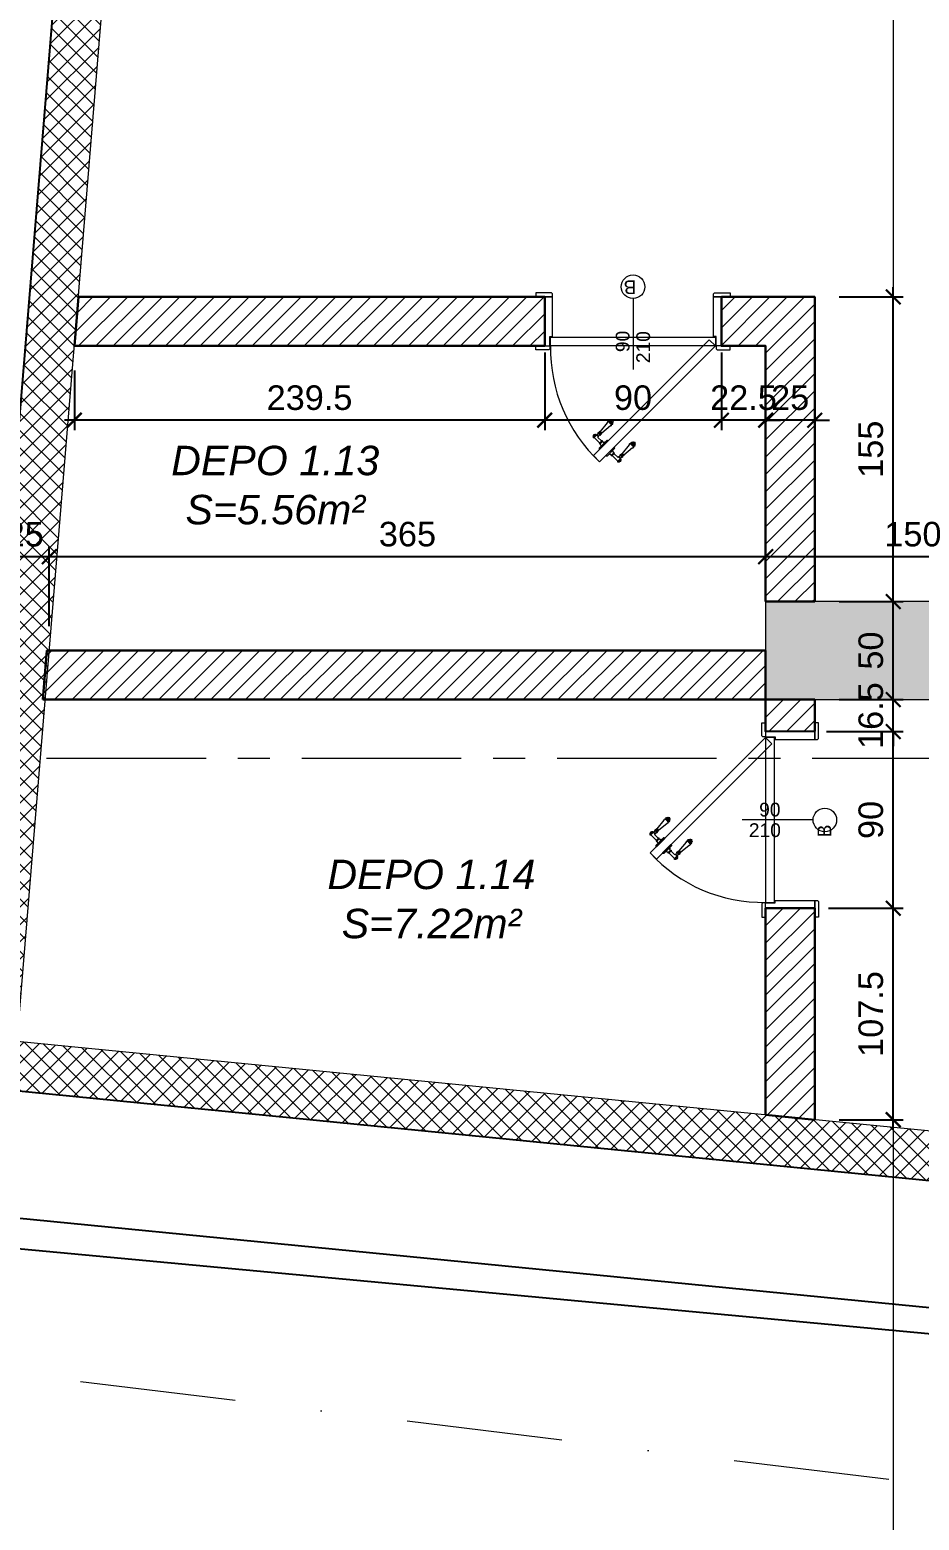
# Model space of a CAD drawing. Header units: centimetres. Extents: x 60496 to 66049, y -55119 to -48212.
# Drawn here: x 60913 to 61366, y -54485 to -53726 of the extents above; entities that cross this region are included whole.
import ezdxf

# ---------------------------------------------------------------- set-up
doc = ezdxf.new("R2010")
doc.units = ezdxf.units.CM
doc.header["$LTSCALE"] = 50
doc.header["$MEASUREMENT"] = 0
for name, pattern in [('23486-A01$0${ Chain Double-Dash }', [0]), ('AXES', [2, 1.25, -0.25, 0.25, -0.25]), ('CACHE', [0.375, 0.25, -0.125]), ('CONTINU', [0]), ('Dot & Dashed', [335.138881, 158.75, -88.194444, 0, -88.194437])]:
    doc.linetypes.add(name, pattern=pattern)
doc.layers.get('0').update_dxf_attribs({"color": 8})
for name, color, linetype in [('AXES', 10, 'AXES'), ('BETON COUPE', 3, 'CONTINU'), ('BORD', 5, 'Continuous'), ('COTE 50ème', 1, 'Continuous'), ('TEXTE', 7, 'Continuous')]:
    doc.layers.add(name, color=color, linetype=linetype)
for name, color, linetype, lineweight in [('BETON CACHE', 4, 'CACHE', 5), ('BETON HACHURE', 253, 'Continuous', 13), ('door', 44, 'Continuous', 5), ('MACONNERIE COUPE', 7, 'Continuous', 30), ('MACONNERIE HACHURE', 253, 'Continuous', 13)]:
    doc.layers.add(name, color=color, linetype=linetype, lineweight=lineweight)
doc.layers.add('HORS GEL', color=7, linetype='CACHE', lineweight=15, true_color=0x00661a)
doc.layers.add('PREFA MUR SUP TRAME', color=7, linetype='Continuous', true_color=0xd7c7ff)
doc.styles.add('GENERATED_STYLE_1', font='arial.ttf')
doc.styles.add('RS_TEXT_1.50', font='arial.ttf', dxfattribs={"height": 12.5})
doc.styles.add('RS_TXT_50', font='arial.ttf', dxfattribs={"height": 12.5})
doc.dimstyles.new('RS_50CM_LINEAIRE', dxfattribs={"dimscale": 5, "dimtxt": 12.5, "dimasz": 1.5, "dimexe": 1, "dimexo": 2.5, "dimgap": 1, "dimtad": 1, "dimdec": 1, "dimrnd": 0.5, "dimdsep": 46, "dimtxsty": 'RS_TXT_50', "dimblk1": 'ARCHTICK', "dimblk2": 'ARCHTICK', "dimsah": 1, "dimcen": 2.5, "dimdle": 1, "dimclrt": 4, "dimadec": 0, "dimazin": 2, "dimtfac": 1, "dimtdec": 1, "dimtix": 1, "dimtmove": 2, "dimatfit": 3, "dimfxl": 1, "dimtolj": 1, "dimtzin": 0, "dimarcsym": 0})

# ---------------------------------------------------------------- blocks, each defined once
blk = doc.blocks.new('door900')
at = {"color": 0}
for p, q in [((-30, 3), (-30, 0)), ((30, 0), (-30, 0)), ((27, 6), (-27, 6)), ((-9.3, 67.7), (9.3, 67.7)), ((9.3, 65.2), (-9.3, 65.2)), ((-8.3, 22.3), (8.3, 22.3)), ((-8.3, 18.3), (8.3, 18.3)), ((-6.8, 71.5), (-6.8, 70.2)), ((-5.5, 71.5), (-6.8, 71.5)), ((-6.8, 70.2), (6.8, 70.2)), ((-6.8, 62.7), (-6.8, 24)), ((-6.8, 62.7), (6.8, 62.7)), ((-5.5, 71.5), (5.5, 71.5)), ((5.5, 71.5), (6.8, 71.5)), ((6.8, 71.5), (6.8, 70.2)), ((8.7, 62.7), (6.8, 62.7)), ((6.8, 49.1), (6.8, 24)), ((8.7, 50.9), (8.7, 50.9)), ((10.5, 56.8), (10.5, 62.5)), ((10.5, 56.8), (10.5, 51.1)), ((12.7, 56.8), (12.7, 62.5)), ((12.7, 56.8), (12.7, 51.1)), ((22.5, 63.8), (22.5, 49.8)), ((26.5, 56.8), (26.5, 63.8)), ((26.5, 63.8), (29.1, 63.8)), ((26.5, 63.8), (29.1, 63.8)), ((26.5, 56.8), (26.5, 49.8)), ((26.5, 49.8), (29.1, 49.8)), ((26.5, 49.8), (29.1, 49.8)), ((29.1, 63.8), (29.1, 62.8)), ((29.1, 62.8), (29.1, 56.8)), ((29.1, 50.8), (29.1, 56.8)), ((29.1, 50.8), (29.1, 49.8)), ((29.1, 49.8), (29.1, 49.8)), ((30, 3), (30, 0)), ((31.1, 62.8), (31.1, 56.8)), ((31.1, 50.8), (31.1, 56.8)), ((34.1, 56.8), (34.1, 62.8)), ((34.1, 62.8), (34.1, 56.8)), ((34.1, 50.8), (34.1, 56.8)), ((34.1, 56.8), (34.1, 50.8)), ((92.8, 68.1), (36.2, 62.8)), ((36.2, 56.8), (36.2, 62.8)), ((36.2, 56.8), (36.2, 50.8)), ((92.8, 45.5), (36.2, 50.8)), ((101.2, 67.3), (103.2, 68)), ((101.2, 56.8), (101.2, 67.3)), ((101.2, 56.8), (101.2, 46.3)), ((101.2, 46.3), (103.2, 45.7)), ((103.2, 68), (103.2, 67.7)), ((103.2, 56.8), (103.2, 68)), ((103.2, 56.8), (103.2, 46.3)), ((103.2, 45.9), (103.2, 45.7)), ((106.5, 68), (105.5, 67.3)), ((105.5, 56.8), (105.5, 67.3)), ((105.5, 56.8), (105.5, 46.3)), ((106.5, 45.7), (105.5, 46.3)), ((106.5, 56.8), (106.5, 68)), ((106.5, 56.8), (106.5, 45.7)), ((110.7, 68), (111.8, 67.3)), ((110.7, 56.8), (110.7, 68)), ((110.7, 56.8), (110.7, 45.7)), ((110.7, 45.7), (111.8, 46.3)), ((111.8, 56.8), (111.8, 67.3)), ((111.8, 66.2), (113.3, 66.2)), ((111.8, 56.8), (111.8, 46.3)), ((111.8, 47.5), (113.3, 47.5)), ((113.3, 56.8), (113.3, 66.2)), ((113.3, 56.8), (113.3, 47.5)), ((120.5, 56.8), (120.5, 58.6)), ((120.5, 56.8), (120.5, 55))]:
    blk.add_line(p, q, dxfattribs=at)
for centre, radius, start, end in [((-27, 3), 3, 90, 180), ((-6.8, 6), 6, 130.59085, 180), ((-16.6, 16.6), 8.41, 314.36895, 12.07048), ((-9.3, 66.5), 1.25, 90, 270), ((-8.3, 20.3), 2, 90, 270), ((-6.8, 67.7), 2.51, 90.11503, 179.88497), ((-6.8, 65.2), 2.51, 180.11503, 269.88497), ((-8.5, 24), 1.71, 275.05904, 359.78248), ((0, 64), 9.29, 53.41041, 126.58959), ((6.8, 67.7), 2.51, 0.11503, 89.88497), ((6.8, 65.2), 2.51, 270.11503, 359.88497), ((8.7, 49), 1.91, 88.74263, 178.1515), ((8.5, 24), 1.71, 180.21752, 264.94096), ((16.6, 16.6), 8.41, 167.92952, 225.63105), ((8.3, 20.3), 2, 270, 90), ((8.6, 64.9), 2.15, 272.7029, 297.61425), ((8.6, 48.8), 2.15, 62.38575, 87.2971), ((9.3, 66.5), 1.25, 270, 90), ((10, 62.5), 0.561, 3.70972, 127.96342), ((10, 51.1), 0.561, 232.03658, 356.29028), ((11.6, 62.5), 1.1, 0.01058, 179.98942), ((11.6, 51.1), 1.1, 180.01058, 359.98942), ((6.8, 6), 6, 0, 49.40915), ((16.7, 70.5), 8.83, 243.54662, 311.36941), ((16.7, 43.2), 8.83, 48.63059, 116.45338), ((24.5, 63.7), 2.01, 4.1469, 175.8531), ((24.5, 50), 2.01, 184.1469, 355.8531), ((27, 3), 3, 0, 90), ((30.1, 62.8), 1.03, 0, 180.00139), ((30.1, 50.8), 1.03, 179.99722, 0), ((32.6, 62.8), 1.48, 0, 180), ((32.6, 50.8), 1.48, 180, 0), ((35.2, 62.8), 1.03, 0, 180), ((32.6, 62.8), 1.48, 1.563306237032948e-10, 2.08440831604393e-10), ((35.2, 50.8), 1.03, 180, 0), ((93.1, 72.5), 4.4, 266.39758, 315.64683), ((93.1, 41.1), 4.4, 44.35317, 93.60242), ((98.3, 67.4), 2.89, 358.3861, 135.64683), ((98.3, 46.2), 2.89, 224.35317, 1.6139), ((104.3, 67.6), 1.15, 170.91403, 348.10194), ((104.3, 46.1), 1.15, 11.89806, 189.08597), ((108.6, 68), 2.1, 0, 180), ((108.6, 45.7), 2.1, 180, 0), ((115.5, 62.5), 2.84, 13.45677, 140.49526), ((115.5, 51.2), 2.84, 219.50474, 346.54323), ((127.9, 65.2), 9.88, 191.99914, 221.67574), ((127.9, 48.5), 9.88, 138.32426, 168.00086), ((120.5, 56.8), 1.79, 0, 90), ((120.5, 56.8), 1.79, 270, 0)]:
    blk.add_arc(centre, radius, start, end, dxfattribs=at)
blk = doc.blocks.new('A$Ce9568e5d')
at = {"layer": 'AXES', "lineweight": 5, "ltscale": 1.3}
blk.add_line((3195, -3235), (-1985, -3235), dxfattribs=at)
at = {"layer": 'HORS GEL', "linetype": '23486-A01$0${ Chain Double-Dash }', "ltscale": 1.2}
blk.add_line((-1265, -1195), (-1265, -4150), dxfattribs=at)
blk = doc.blocks.new('_ArchTick')
at = {"color": 0, "linetype": 'ByBlock', "const_width": 0.15}
blk.add_lwpolyline([(-0.5, -0.5), (0.5, 0.5)], dxfattribs=at)
blk = doc.blocks.new('*D1015')
at = {"layer": 'COTE 50ème', "color": 0, "lineweight": -2, "ltscale": 0.5, "transparency": 16777216}
for p, q in [((60898.06, -54029.54), (60898.06, -53989.51)), ((60923.12, -54029.86), (60923.12, -53989.51)), ((60898.06, -53994.51), (60890.56, -53994.51)), ((60898.06, -53994.51), (60923.12, -53994.51)), ((60923.12, -53994.51), (60930.62, -53994.51))]:
    blk.add_line(p, q, dxfattribs=at)
at = {"layer": 'Defpoints', "color": 0, "ltscale": 0.5, "transparency": 16777216}
for p in [(60923.12, -53994.51), (60898.06, -54042.04), (60923.12, -54042.36)]:
    blk.add_point(p, dxfattribs=at)
at = {"layer": 'COTE 50ème', "color": 0, "lineweight": -2, "ltscale": 0.5, "transparency": 16777216, "xscale": 7.5, "yscale": 7.5, "zscale": 7.5}
blk.add_blockref('_ArchTick', (60898.06, -53994.51), dxfattribs=at)
at = {"layer": 'COTE 50ème', "color": 0, "lineweight": -2, "ltscale": 0.5, "transparency": 16777216, "xscale": 7.5, "yscale": 7.5, "zscale": 7.5, "rotation": 180}
blk.add_blockref('_ArchTick', (60923.12, -53994.51), dxfattribs=at)
at = {"layer": 'COTE 50ème', "color": 4, "ltscale": 0.5, "transparency": 16777216, "insert": (60910.59, -53983.13), "char_height": 12.5, "attachment_point": 5, "style": 'RS_TXT_50'}
blk.add_mtext('\\A1;25', dxfattribs=at)
blk = doc.blocks.new('*D1016')
at = {"layer": 'COTE 50ème', "color": 0, "lineweight": -2, "ltscale": 0.5, "transparency": 16777216}
for p, q in [((60923.12, -54029.86), (60923.12, -53989.51)), ((61287.95, -54004.86), (61287.95, -53989.51)), ((60918.12, -53994.51), (61292.95, -53994.51))]:
    blk.add_line(p, q, dxfattribs=at)
at = {"layer": 'Defpoints', "color": 0, "ltscale": 0.5, "transparency": 16777216}
for p in [(61287.95, -53994.51), (61287.95, -54017.36), (60923.12, -54042.36)]:
    blk.add_point(p, dxfattribs=at)
at = {"layer": 'COTE 50ème', "color": 0, "lineweight": -2, "ltscale": 0.5, "transparency": 16777216, "xscale": 7.5, "yscale": 7.5, "zscale": 7.5, "rotation": 180}
blk.add_blockref('_ArchTick', (60923.12, -53994.51), dxfattribs=at)
at = {"layer": 'COTE 50ème', "color": 0, "lineweight": -2, "ltscale": 0.5, "transparency": 16777216, "xscale": 7.5, "yscale": 7.5, "zscale": 7.5}
blk.add_blockref('_ArchTick', (61287.95, -53994.51), dxfattribs=at)
at = {"layer": 'COTE 50ème', "color": 4, "ltscale": 0.5, "transparency": 16777216, "insert": (61105.53, -53983.12), "char_height": 12.5, "attachment_point": 5, "style": 'RS_TXT_50'}
blk.add_mtext('\\A1;365', dxfattribs=at)
blk = doc.blocks.new('*D1017')
at = {"layer": 'COTE 50ème', "color": 0, "lineweight": -2, "ltscale": 0.5, "transparency": 16777216}
for p, q in [((61287.95, -54004.86), (61287.95, -53989.51)), ((61437.95, -54004.86), (61437.95, -53989.51)), ((61282.95, -53994.51), (61442.95, -53994.51))]:
    blk.add_line(p, q, dxfattribs=at)
at = {"layer": 'Defpoints', "color": 0, "ltscale": 0.5, "transparency": 16777216}
for p in [(61437.95, -53994.51), (61287.95, -54017.36), (61437.95, -54017.36)]:
    blk.add_point(p, dxfattribs=at)
at = {"layer": 'COTE 50ème', "color": 0, "lineweight": -2, "ltscale": 0.5, "transparency": 16777216, "xscale": 7.5, "yscale": 7.5, "zscale": 7.5, "rotation": 180}
blk.add_blockref('_ArchTick', (61287.95, -53994.51), dxfattribs=at)
at = {"layer": 'COTE 50ème', "color": 0, "lineweight": -2, "ltscale": 0.5, "transparency": 16777216, "xscale": 7.5, "yscale": 7.5, "zscale": 7.5}
blk.add_blockref('_ArchTick', (61437.95, -53994.51), dxfattribs=at)
at = {"layer": 'COTE 50ème', "color": 4, "ltscale": 0.5, "transparency": 16777216, "insert": (61362.95, -53983.13), "char_height": 12.5, "attachment_point": 5, "style": 'RS_TXT_50'}
blk.add_mtext('\\A1;150', dxfattribs=at)
blk = doc.blocks.new('*D1127')
at = {"layer": 'COTE 50ème', "color": 0, "lineweight": -2, "ltscale": 0.5, "transparency": 16777216}
for p, q in [((61352.95, -54286.34), (61352.95, -54168.63)), ((61319.99, -54173.63), (61357.95, -54173.63)), ((61325.45, -54281.34), (61357.95, -54281.34))]:
    blk.add_line(p, q, dxfattribs=at)
at = {"layer": 'Defpoints', "color": 0, "ltscale": 0.5, "transparency": 16777216}
for p in [(61307.49, -54173.63), (61352.95, -54173.63), (61312.95, -54281.34)]:
    blk.add_point(p, dxfattribs=at)
at = {"layer": 'COTE 50ème', "color": 0, "lineweight": -2, "ltscale": 0.5, "transparency": 16777216, "xscale": 7.5, "yscale": 7.5, "zscale": 7.5}
for p, rotation in [((61352.95, -54173.63), 90), ((61352.95, -54281.34), 270)]:
    blk.add_blockref('_ArchTick', p, dxfattribs=dict(at, rotation=rotation))
at = {"layer": 'COTE 50ème', "color": 4, "ltscale": 0.5, "transparency": 16777216, "insert": (61341.57, -54227.48), "char_height": 12.5, "attachment_point": 5, "rotation": 90, "style": 'RS_TXT_50'}
blk.add_mtext('\\A1;107.5', dxfattribs=at)
blk = doc.blocks.new('*D1128')
at = {"layer": 'COTE 50ème', "color": 0, "lineweight": -2, "ltscale": 0.5, "transparency": 16777216}
for p, q in [((61352.95, -54178.63), (61352.95, -54078.63)), ((61318.89, -54083.63), (61357.95, -54083.63)), ((61319.99, -54173.63), (61357.95, -54173.63))]:
    blk.add_line(p, q, dxfattribs=at)
at = {"layer": 'Defpoints', "color": 0, "ltscale": 0.5, "transparency": 16777216}
for p in [(61306.39, -54083.63), (61352.95, -54083.63), (61307.49, -54173.63)]:
    blk.add_point(p, dxfattribs=at)
at = {"layer": 'COTE 50ème', "color": 0, "lineweight": -2, "ltscale": 0.5, "transparency": 16777216, "xscale": 7.5, "yscale": 7.5, "zscale": 7.5}
for p, rotation in [((61352.95, -54083.63), 90), ((61352.95, -54173.63), 270)]:
    blk.add_blockref('_ArchTick', p, dxfattribs=dict(at, rotation=rotation))
at = {"layer": 'COTE 50ème', "color": 4, "ltscale": 0.5, "transparency": 16777216, "insert": (61341.57, -54128.63), "char_height": 12.5, "attachment_point": 5, "rotation": 90, "style": 'RS_TXT_50'}
blk.add_mtext('\\A1;90', dxfattribs=at)
blk = doc.blocks.new('*D1129')
at = {"layer": 'COTE 50ème', "color": 0, "lineweight": -2, "ltscale": 0.5, "transparency": 16777216}
for p, q in [((61352.95, -54067.36), (61352.95, -54059.86)), ((61325.45, -54067.36), (61357.95, -54067.36)), ((61352.95, -54083.63), (61352.95, -54067.36)), ((61318.89, -54083.63), (61357.95, -54083.63)), ((61352.95, -54083.63), (61352.95, -54091.13))]:
    blk.add_line(p, q, dxfattribs=at)
at = {"layer": 'Defpoints', "color": 0, "ltscale": 0.5, "transparency": 16777216}
for p in [(61312.95, -54067.36), (61352.95, -54067.36), (61306.39, -54083.63)]:
    blk.add_point(p, dxfattribs=at)
at = {"layer": 'COTE 50ème', "color": 0, "lineweight": -2, "ltscale": 0.5, "transparency": 16777216, "xscale": 7.5, "yscale": 7.5, "zscale": 7.5}
for p, rotation in [((61352.95, -54067.36), 270), ((61352.95, -54083.63), 90)]:
    blk.add_blockref('_ArchTick', p, dxfattribs=dict(at, rotation=rotation))
at = {"layer": 'COTE 50ème', "color": 4, "ltscale": 0.5, "transparency": 16777216, "insert": (61341.57, -54075.5), "char_height": 12.5, "attachment_point": 5, "rotation": 90, "style": 'RS_TXT_50'}
blk.add_mtext('\\A1;16.5', dxfattribs=at)
blk = doc.blocks.new('*D1130')
at = {"layer": 'COTE 50ème', "color": 0, "lineweight": -2, "ltscale": 0.5, "transparency": 16777216}
for p, q in [((61352.95, -54072.36), (61352.95, -54012.36)), ((61325.45, -54017.36), (61357.95, -54017.36)), ((61325.45, -54067.36), (61357.95, -54067.36))]:
    blk.add_line(p, q, dxfattribs=at)
at = {"layer": 'Defpoints', "color": 0, "ltscale": 0.5, "transparency": 16777216}
for p in [(61312.95, -54017.36), (61352.95, -54017.36), (61312.95, -54067.36)]:
    blk.add_point(p, dxfattribs=at)
at = {"layer": 'COTE 50ème', "color": 0, "lineweight": -2, "ltscale": 0.5, "transparency": 16777216, "xscale": 7.5, "yscale": 7.5, "zscale": 7.5}
for p, rotation in [((61352.95, -54017.36), 90), ((61352.95, -54067.36), 270)]:
    blk.add_blockref('_ArchTick', p, dxfattribs=dict(at, rotation=rotation))
at = {"layer": 'COTE 50ème', "color": 4, "ltscale": 0.5, "transparency": 16777216, "insert": (61341.57, -54042.36), "char_height": 12.5, "attachment_point": 5, "rotation": 90, "style": 'RS_TXT_50'}
blk.add_mtext('\\A1;50', dxfattribs=at)
blk = doc.blocks.new('*D1131')
at = {"layer": 'COTE 50ème', "color": 0, "lineweight": -2, "ltscale": 0.5, "transparency": 16777216}
for p, q in [((61352.95, -54022.36), (61352.95, -53857.22)), ((61325.45, -53862.22), (61357.95, -53862.22)), ((61325.45, -54017.36), (61357.95, -54017.36))]:
    blk.add_line(p, q, dxfattribs=at)
at = {"layer": 'Defpoints', "color": 0, "ltscale": 0.5, "transparency": 16777216}
for p in [(61312.95, -53862.22), (61352.95, -53862.22), (61312.95, -54017.36)]:
    blk.add_point(p, dxfattribs=at)
at = {"layer": 'COTE 50ème', "color": 0, "lineweight": -2, "ltscale": 0.5, "transparency": 16777216, "xscale": 7.5, "yscale": 7.5, "zscale": 7.5}
for p, rotation in [((61352.95, -53862.22), 90), ((61352.95, -54017.36), 270)]:
    blk.add_blockref('_ArchTick', p, dxfattribs=dict(at, rotation=rotation))
at = {"layer": 'COTE 50ème', "color": 4, "ltscale": 0.5, "transparency": 16777216, "insert": (61341.57, -53939.79), "char_height": 12.5, "attachment_point": 5, "rotation": 90, "style": 'RS_TXT_50'}
blk.add_mtext('\\A1;155', dxfattribs=at)
blk = doc.blocks.new('*D1132')
at = {"layer": 'COTE 50ème', "color": 0, "lineweight": -2, "ltscale": 0.5, "transparency": 16777216}
for p, q in [((61287.95, -53899.72), (61287.95, -53930.01)), ((61312.95, -53902.69), (61312.95, -53930.01)), ((61287.95, -53925.01), (61280.45, -53925.01)), ((61312.95, -53925.01), (61287.95, -53925.01)), ((61312.95, -53925.01), (61320.45, -53925.01))]:
    blk.add_line(p, q, dxfattribs=at)
at = {"layer": 'Defpoints', "color": 0, "ltscale": 0.5, "transparency": 16777216}
for p in [(61287.95, -53887.22), (61312.95, -53890.19), (61287.95, -53925.01)]:
    blk.add_point(p, dxfattribs=at)
at = {"layer": 'COTE 50ème', "color": 0, "lineweight": -2, "ltscale": 0.5, "transparency": 16777216, "xscale": 7.5, "yscale": 7.5, "zscale": 7.5}
blk.add_blockref('_ArchTick', (61287.95, -53925.01), dxfattribs=at)
at = {"layer": 'COTE 50ème', "color": 0, "lineweight": -2, "ltscale": 0.5, "transparency": 16777216, "xscale": 7.5, "yscale": 7.5, "zscale": 7.5, "rotation": 180}
blk.add_blockref('_ArchTick', (61312.95, -53925.01), dxfattribs=at)
at = {"layer": 'COTE 50ème', "color": 4, "ltscale": 0.5, "transparency": 16777216, "insert": (61300.45, -53913.62), "char_height": 12.5, "attachment_point": 5, "style": 'RS_TXT_50'}
blk.add_mtext('\\A1;25', dxfattribs=at)
blk = doc.blocks.new('*D1133')
at = {"layer": 'COTE 50ème', "color": 0, "lineweight": -2, "ltscale": 0.5, "transparency": 16777216}
for p, q in [((61265.41, -53890.47), (61265.41, -53930.01)), ((61287.95, -53899.72), (61287.95, -53930.01)), ((61265.41, -53925.01), (61257.91, -53925.01)), ((61287.95, -53925.01), (61265.41, -53925.01)), ((61287.95, -53925.01), (61295.45, -53925.01))]:
    blk.add_line(p, q, dxfattribs=at)
at = {"layer": 'Defpoints', "color": 0, "ltscale": 0.5, "transparency": 16777216}
for p in [(61265.41, -53877.97), (61287.95, -53887.22), (61265.41, -53925.01)]:
    blk.add_point(p, dxfattribs=at)
at = {"layer": 'COTE 50ème', "color": 0, "lineweight": -2, "ltscale": 0.5, "transparency": 16777216, "xscale": 7.5, "yscale": 7.5, "zscale": 7.5}
blk.add_blockref('_ArchTick', (61265.41, -53925.01), dxfattribs=at)
at = {"layer": 'COTE 50ème', "color": 0, "lineweight": -2, "ltscale": 0.5, "transparency": 16777216, "xscale": 7.5, "yscale": 7.5, "zscale": 7.5, "rotation": 180}
blk.add_blockref('_ArchTick', (61287.95, -53925.01), dxfattribs=at)
at = {"layer": 'COTE 50ème', "color": 4, "ltscale": 0.5, "transparency": 16777216, "insert": (61276.68, -53913.62), "char_height": 12.5, "attachment_point": 5, "style": 'RS_TXT_50'}
blk.add_mtext('\\A1;22.5', dxfattribs=at)
blk = doc.blocks.new('*D1134')
at = {"layer": 'COTE 50ème', "color": 0, "lineweight": -2, "ltscale": 0.5, "transparency": 16777216}
for p, q in [((61175.41, -53890.47), (61175.41, -53930.01)), ((61265.41, -53890.47), (61265.41, -53930.01)), ((61270.41, -53925.01), (61170.41, -53925.01))]:
    blk.add_line(p, q, dxfattribs=at)
at = {"layer": 'Defpoints', "color": 0, "ltscale": 0.5, "transparency": 16777216}
for p in [(61175.41, -53877.97), (61265.41, -53877.97), (61175.41, -53925.01)]:
    blk.add_point(p, dxfattribs=at)
at = {"layer": 'COTE 50ème', "color": 0, "lineweight": -2, "ltscale": 0.5, "transparency": 16777216, "xscale": 7.5, "yscale": 7.5, "zscale": 7.5, "rotation": 180}
blk.add_blockref('_ArchTick', (61175.41, -53925.01), dxfattribs=at)
at = {"layer": 'COTE 50ème', "color": 0, "lineweight": -2, "ltscale": 0.5, "transparency": 16777216, "xscale": 7.5, "yscale": 7.5, "zscale": 7.5}
blk.add_blockref('_ArchTick', (61265.41, -53925.01), dxfattribs=at)
at = {"layer": 'COTE 50ème', "color": 4, "ltscale": 0.5, "transparency": 16777216, "insert": (61220.41, -53913.62), "char_height": 12.5, "attachment_point": 5, "style": 'RS_TXT_50'}
blk.add_mtext('\\A1;90', dxfattribs=at)
blk = doc.blocks.new('*D1135')
at = {"layer": 'COTE 50ème', "color": 0, "lineweight": -2, "ltscale": 0.5, "transparency": 16777216}
for p, q in [((61175.41, -53890.47), (61175.41, -53930.01)), ((60935.87, -53899.72), (60935.87, -53930.01)), ((61180.41, -53925.01), (60930.87, -53925.01))]:
    blk.add_line(p, q, dxfattribs=at)
at = {"layer": 'Defpoints', "color": 0, "ltscale": 0.5, "transparency": 16777216}
for p in [(61175.41, -53877.97), (60935.87, -53887.22), (60935.87, -53925.01)]:
    blk.add_point(p, dxfattribs=at)
at = {"layer": 'COTE 50ème', "color": 0, "lineweight": -2, "ltscale": 0.5, "transparency": 16777216, "xscale": 7.5, "yscale": 7.5, "zscale": 7.5, "rotation": 180}
blk.add_blockref('_ArchTick', (60935.87, -53925.01), dxfattribs=at)
at = {"layer": 'COTE 50ème', "color": 0, "lineweight": -2, "ltscale": 0.5, "transparency": 16777216, "xscale": 7.5, "yscale": 7.5, "zscale": 7.5}
blk.add_blockref('_ArchTick', (61175.41, -53925.01), dxfattribs=at)
at = {"layer": 'COTE 50ème', "color": 4, "ltscale": 0.5, "transparency": 16777216, "insert": (61055.64, -53913.62), "char_height": 12.5, "attachment_point": 5, "style": 'RS_TXT_50'}
blk.add_mtext('\\A1;239.5', dxfattribs=at)
blk = doc.blocks.new('*D920')
at = {"layer": 'COTE 50ème', "color": 0, "lineweight": -2, "ltscale": 0.5, "transparency": 16777216}
for p, q in [((60903.48, -54278.81), (60897.89, -54335.75)), ((62064.16, -54445.26), (60893.4, -54330.28)), ((62066.73, -54367.92), (62058.7, -54449.74))]:
    blk.add_line(p, q, dxfattribs=at)
at = {"layer": 'Defpoints', "color": 0, "ltscale": 0.5, "transparency": 16777216}
for p in [(60904.71, -54266.37), (60898.38, -54330.77), (62067.95, -54355.48)]:
    blk.add_point(p, dxfattribs=at)
at = {"layer": 'COTE 50ème', "color": 0, "lineweight": -2, "ltscale": 0.5, "transparency": 16777216, "xscale": 7.5, "yscale": 7.5, "zscale": 7.5}
for p, rotation in [((60898.38, -54330.77), 174.3913441653857), ((62059.19, -54444.77), 354.3913441653856)]:
    blk.add_blockref('_ArchTick', p, dxfattribs=dict(at, rotation=rotation))
at = {"layer": 'COTE 50ème', "color": 4, "ltscale": 0.5, "transparency": 16777216, "insert": (61479.9, -54376.44), "char_height": 12.5, "attachment_point": 5, "rotation": 354.39134, "style": 'RS_TXT_50'}
blk.add_mtext('\\A1;1166.5', dxfattribs=at)
blk = doc.blocks.new('*D925')
at = {"layer": 'COTE 50ème', "color": 0, "lineweight": -2, "ltscale": 0.5, "transparency": 16777216}
for p, q in [((60878.66, -54276.37), (60871.89, -54348.84)), ((65690.38, -54793.92), (60867.38, -54343.4)), ((65691.71, -54725.96), (65684.94, -54798.43))]:
    blk.add_line(p, q, dxfattribs=at)
at = {"layer": 'Defpoints', "color": 0, "ltscale": 0.5, "transparency": 16777216}
for p in [(60879.82, -54263.92), (60872.35, -54343.86), (65692.87, -54713.51)]:
    blk.add_point(p, dxfattribs=at)
at = {"layer": 'COTE 50ème', "color": 0, "lineweight": -2, "ltscale": 0.5, "transparency": 16777216, "xscale": 7.5, "yscale": 7.5, "zscale": 7.5}
for p, rotation in [((60872.35, -54343.86), 174.6634725925406), ((65685.4, -54793.45), 354.6634725925406)]:
    blk.add_blockref('_ArchTick', p, dxfattribs=dict(at, rotation=rotation))
at = {"layer": 'COTE 50ème', "color": 4, "ltscale": 0.5, "transparency": 16777216, "insert": (63279.94, -54557.32), "char_height": 12.5, "attachment_point": 5, "rotation": 354.66347, "style": 'RS_TXT_50'}
blk.add_mtext('\\A1;4834', dxfattribs=at)
blk = doc.blocks.new('*D932')
at = {"layer": 'COTE 50ème', "color": 0, "lineweight": -2, "ltscale": 0.5, "transparency": 16777216}
for p, q in [((60996.16, -52095.28), (60819.95, -54239.33)), ((61069.69, -52106.34), (60990.77, -52099.85)), ((60894.3, -54240.42), (60815.38, -54233.94))]:
    blk.add_line(p, q, dxfattribs=at)
at = {"layer": 'Defpoints', "color": 0, "ltscale": 0.5, "transparency": 16777216}
for p in [(61082.14, -52107.36), (60820.36, -54234.35), (60906.75, -54241.45)]:
    blk.add_point(p, dxfattribs=at)
at = {"layer": 'COTE 50ème', "color": 0, "lineweight": -2, "ltscale": 0.5, "transparency": 16777216, "xscale": 7.5, "yscale": 7.5, "zscale": 7.5}
for p, rotation in [((60995.75, -52100.26), 85.30167886991283), ((60820.36, -54234.35), 265.3016788699128)]:
    blk.add_blockref('_ArchTick', p, dxfattribs=dict(at, rotation=rotation))
at = {"layer": 'COTE 50ème', "color": 4, "ltscale": 0.5, "transparency": 16777216, "insert": (60896.71, -53166.37), "char_height": 12.5, "attachment_point": 5, "rotation": 85.30168, "style": 'RS_TXT_50'}
blk.add_mtext('\\A1;2141.5', dxfattribs=at)
blk = doc.blocks.new('*D952')
at = {"layer": 'COTE 50ème', "color": 0, "lineweight": -2, "ltscale": 0.5, "transparency": 16777216}
for p, q in [((61165.02, -49513.65), (60774.92, -54260.32)), ((61256.65, -49526.19), (61159.63, -49518.22)), ((60867.36, -54262.9), (60770.34, -54254.92))]:
    blk.add_line(p, q, dxfattribs=at)
at = {"layer": 'Defpoints', "color": 0, "ltscale": 0.5, "transparency": 16777216}
for p in [(61269.11, -49527.22), (60775.33, -54255.33), (60879.82, -54263.92)]:
    blk.add_point(p, dxfattribs=at)
at = {"layer": 'COTE 50ème', "color": 0, "lineweight": -2, "ltscale": 0.5, "transparency": 16777216, "xscale": 7.5, "yscale": 7.5, "zscale": 7.5}
for p, rotation in [((61164.61, -49518.63), 85.30167751912303), ((60775.33, -54255.33), 265.301677519123)]:
    blk.add_blockref('_ArchTick', p, dxfattribs=dict(at, rotation=rotation))
at = {"layer": 'COTE 50ème', "color": 4, "ltscale": 0.5, "transparency": 16777216, "insert": (60958.63, -51886.05), "char_height": 12.5, "attachment_point": 5, "rotation": 85.30168, "style": 'RS_TXT_50'}
blk.add_mtext('\\A1;4752.5', dxfattribs=at)

msp = doc.modelspace()

# ---------------------------------------------------------------- hatches: boundary and pattern name
at = {"layer": 'BETON HACHURE', "transparency": 33554585}
h = msp.add_hatch(dxfattribs=at)
h.set_pattern_fill('ANSI37', color=256, scale=50, angle=270, style=0)
h.set_pattern_definition([(315, (-1160.4855, 19655.393), (4.4194174, 4.4194174), []), (45, (-1160.4855, 19655.393), (-4.4194174, 4.4194174), [])])
h.paths.add_polyline_path([(62772.95, -51847.22), (62797.95, -51847.22), (62797.95, -52172.22), (62772.95, -52172.22)], flags=0)
h.paths.add_polyline_path([(62772.95, -51847.22), (62797.95, -51847.22), (62797.95, -52172.22), (62772.95, -52172.22)], flags=0)
h.paths.add_polyline_path([(64952.95, -51987.36), (64952.95, -52037.36), (65032.95, -52037.36), (65032.95, -51987.36)], flags=0)
h.paths.add_polyline_path([(64572.95, -51987.36), (64572.95, -52037.36), (64652.95, -52037.36), (64652.95, -51987.36)], flags=0)
edge = h.paths.add_edge_path(flags=0)
edge.add_arc((64612.95, -50672.36), 40, 0, 360)
edge = h.paths.add_edge_path(flags=0)
edge.add_arc((64612.95, -49997.36), 40, 0, 360)
edge = h.paths.add_edge_path(flags=0)
edge.add_arc((64612.95, -51272.36), 40, 0, 360)
h.paths.add_polyline_path([(65692.87, -49527.22), (61269.11, -49527.22), (60879.82, -54263.92), (65445.45, -54713.51), (65692.87, -54713.51)])
edge = h.paths.add_edge_path(flags=0)
edge.add_arc((64612.95, -51272.36), 40, 0, 360)
h.paths.add_polyline_path([(63397.95, -49552.22), (63397.95, -49972.36), (63422.95, -49972.36), (63422.95, -49552.22), (64992.96, -49552.22), (64992.95, -51312.36), (65032.95, -51312.36), (65032.95, -49552.22), (65667.87, -49552.22), (65667.87, -53452.22), (65032.95, -53452.22), (65032.95, -52057.36), (64992.95, -52057.36), (64992.95, -53477.22), (65667.87, -53477.22), (65667.87, -54685.93), (65459.18, -54688.51), (64660.45, -54610.07), (64660.45, -54122.36), (64635.45, -54122.36), (64635.45, -54607.62), (63330.45, -54479.46), (63330.45, -54122.36), (63305.45, -54122.36), (63305.45, -54477.01), (62117.95, -54360.39), (62117.95, -54122.36), (62067.95, -54122.36), (62067.95, -54355.48), (60906.75, -54241.45), (61082.14, -52107.36), (61287.95, -52107.36), (61287.95, -52057.36), (61086.25, -52057.36), (61088.1, -52037.36), (61287.95, -52037.36), (61287.95, -51987.36), (61092.01, -51987.36), (61148.71, -51297.36), (61287.95, -51297.36), (61287.95, -51247.36), (61152.82, -51247.36), (61198.03, -50697.36), (61287.95, -50697.36), (61287.95, -50647.36), (61202.13, -50647.36), (61292.14, -49552.22), (62070.45, -49552.22), (62070.45, -49972.36), (62095.45, -49972.36), (62095.45, -49552.22)], flags=16)
h.paths.add_polyline_path([(64572.95, -51232.36), (64572.95, -51312.36), (64652.95, -51312.36), (64652.95, -51232.36)], flags=0)
at = {"layer": 'MACONNERIE HACHURE'}
h = msp.add_hatch(dxfattribs=at)
h.set_pattern_fill('ANSI31', color=256, scale=50, style=0)
h.set_pattern_definition([(45, (0, 9369.2044), (-4.4194174, 4.4194174), [])])
h.paths.add_polyline_path([(61287.95, -54067.36), (61312.95, -54067.36), (61312.95, -54083.38), (61287.95, -54083.63)])
h.paths.add_polyline_path([(62267.95, -50672.36), (62617.95, -50672.36), (62617.95, -50647.36), (62267.95, -50647.36)])
h.paths.add_polyline_path([(62167.95, -50672.36), (62157.95, -50672.36), (62157.95, -50647.36), (62167.95, -50647.36)])
h.paths.add_polyline_path([(63492.95, -53447.36), (63852.95, -53447.36), (63852.95, -53422.36), (63492.95, -53422.36)])
h.paths.add_polyline_path([(63402.95, -53447.36), (63392.95, -53447.36), (63392.95, -53422.36), (63402.95, -53422.36)])
h.paths.add_polyline_path([(62252.95, -52037.36), (62522.95, -52037.36), (62522.95, -52012.36), (62252.95, -52012.36)])
h.paths.add_polyline_path([(63487.95, -52082.36), (63757.95, -52082.36), (63757.95, -52057.36), (63487.95, -52057.36)])
h.paths.add_polyline_path([(61175.41, -53887.22), (60935.87, -53887.22), (60937.92, -53862.22), (61175.41, -53862.22)])
h.paths.add_polyline_path([(61287.95, -54017.36), (61287.95, -53887.22), (61265.41, -53887.22), (61265.41, -53862.22), (61312.95, -53862.22), (61312.95, -54017.36)])
h.paths.add_polyline_path([(61287.95, -54173.63), (61312.95, -54173.63), (61312.95, -54281.34), (61287.95, -54278.88)])
h.paths.add_polyline_path([(60919.84, -54067.36), (60921.89, -54042.36), (61287.95, -54042.36), (61287.95, -54067.36)])
h.paths.add_polyline_path([(65012.95, -52057.36), (65032.95, -52057.36), (65032.95, -52037.36), (65012.95, -52037.36)])
h.paths.add_polyline_path([(63467.95, -52057.36), (63487.95, -52057.36), (63487.95, -52037.36), (63467.95, -52037.36)])
h.paths.add_polyline_path([(62652.95, -52057.36), (62672.95, -52057.36), (62672.95, -52037.36), (62652.95, -52037.36)])
h.paths.add_polyline_path([(62122.95, -52087.36), (62142.95, -52087.36), (62142.95, -52037.36), (62122.95, -52037.36)])
h.paths.add_polyline_path([(63085.45, -51987.36), (63085.45, -52097.36), (63105.45, -52097.36), (63105.45, -52007.36), (63337.95, -52007.36), (63337.95, -51987.36)])
h.paths.add_polyline_path([(63085.45, -52297.36), (63105.45, -52297.36), (63105.45, -52217.36), (63462.95, -52217.36), (63462.95, -52197.36), (63105.45, -52197.36), (63105.45, -52187.36), (63085.45, -52187.36)])
h.paths.add_polyline_path([(63085.45, -52497.36), (63105.45, -52497.36), (63105.45, -52417.36), (63462.95, -52417.36), (63462.95, -52397.36), (63105.45, -52397.36), (63105.45, -52387.36), (63085.45, -52387.36)])
h.paths.add_polyline_path([(62925.45, -52797.36), (62925.45, -52787.36), (62905.45, -52787.36), (62905.45, -52797.36), (62672.95, -52797.36), (62672.95, -52817.36), (63357.95, -52817.36), (63357.95, -52797.36), (63105.45, -52797.36), (63105.45, -52787.36), (63085.45, -52787.36), (63085.45, -52797.36)])
h.paths.add_polyline_path([(62925.45, -52697.36), (62925.45, -52587.36), (62905.45, -52587.36), (62905.45, -52597.36), (62542.95, -52597.36), (62542.95, -52617.36), (62905.45, -52617.36), (62905.45, -52697.36)])
h.paths.add_polyline_path([(62925.45, -52497.36), (62925.45, -52387.36), (62905.45, -52387.36), (62905.45, -52397.36), (62542.95, -52397.36), (62542.95, -52417.36), (62905.45, -52417.36), (62905.45, -52497.36)])
h.paths.add_polyline_path([(62925.45, -52187.36), (62905.45, -52187.36), (62905.45, -52197.36), (62542.95, -52197.36), (62542.95, -52217.36), (62905.45, -52217.36), (62905.45, -52297.36), (62925.45, -52297.36)])
h.paths.add_polyline_path([(62925.45, -51977.36), (62905.45, -51977.36), (62905.45, -51987.36), (62672.95, -51987.36), (62672.95, -52007.36), (62905.45, -52007.36), (62905.45, -52097.36), (62925.45, -52097.36)])
h.paths.add_polyline_path([(62905.45, -51887.36), (62925.45, -51887.36), (62925.45, -51777.36), (62905.45, -51777.36), (62905.45, -51787.36), (62547.95, -51787.36), (62547.95, -51807.36), (62905.45, -51807.36)])
h.paths.add_polyline_path([(63852.95, -52777.36), (63877.95, -52777.36), (63877.95, -52797.36), (63852.95, -52797.36)])
h.paths.add_polyline_path([(62617.95, -51317.36), (62642.95, -51317.36), (62642.95, -51297.36), (62617.95, -51297.36)])
h.paths.add_polyline_path([(63852.95, -52677.36), (63852.95, -52637.36), (63757.95, -52637.36), (63757.95, -52562.36), (63782.95, -52562.36), (63782.95, -52627.36), (63852.95, -52627.36), (63852.95, -52541.36), (63782.95, -52541.36), (63782.95, -52516.36), (63877.95, -52516.36), (63877.95, -52677.36)])
h.paths.add_polyline_path([(62617.95, -51417.36), (62617.95, -51457.36), (62522.95, -51457.36), (62522.95, -51532.36), (62547.95, -51532.36), (62547.95, -51467.36), (62617.95, -51467.36), (62617.95, -51553.36), (62547.95, -51553.36), (62547.95, -51578.36), (62905.45, -51578.36), (62905.45, -51687.36), (62925.45, -51687.36), (62925.45, -51558.36), (62642.95, -51558.36), (62642.95, -51417.36)])
h.paths.add_polyline_path([(64672.95, -51934.86), (64652.95, -51934.86), (64652.95, -52037.36), (64952.95, -52037.36), (64952.95, -52017.36), (64672.95, -52017.36)])
h.paths.add_polyline_path([(64672.95, -51334.86), (64652.95, -51334.86), (64652.95, -51232.36), (64992.95, -51232.37), (64992.95, -51252.36), (64672.95, -51252.36)])
h.paths.add_polyline_path([(62522.95, -53323.39), (62542.95, -53323.39), (62542.95, -52847.36), (62522.95, -52847.36)])
h.paths.add_polyline_path([(62097.95, -53222.36), (62117.95, -53222.36), (62117.95, -52927.36), (62097.95, -52927.36)])
h.paths.add_polyline_path([(62201.29, -51192.36), (62157.95, -51192.36), (62157.95, -51152.36), (62201.29, -51152.36)])
h.paths.add_polyline_path([(62367.95, -51192.36), (62327.95, -51192.36), (62327.95, -51152.36), (62367.95, -51152.36)])
h.paths.add_polyline_path([(62574.62, -51192.36), (62617.95, -51192.36), (62617.95, -51152.36), (62574.62, -51152.36)])
h.paths.add_polyline_path([(62407.95, -51192.36), (62447.95, -51192.36), (62447.95, -51152.36), (62407.95, -51152.36)])
h.paths.add_polyline_path([(63809.62, -52902.36), (63852.95, -52902.36), (63852.95, -52942.36), (63809.62, -52942.36)])
h.paths.add_polyline_path([(63642.95, -52902.36), (63682.95, -52902.36), (63682.95, -52942.36), (63642.95, -52942.36)])
h.paths.add_polyline_path([(63436.29, -52902.36), (63392.95, -52902.36), (63392.95, -52942.36), (63436.29, -52942.36)])
h.paths.add_polyline_path([(63602.95, -52902.36), (63562.95, -52902.36), (63562.95, -52942.36), (63602.95, -52942.36)])
h.paths.add_polyline_path([(62356.29, -52412.36), (62332.95, -52412.36), (62332.95, -52392.36), (62356.29, -52392.36)])
h.paths.add_polyline_path([(62522.95, -52412.36), (62482.95, -52412.36), (62482.95, -52392.36), (62522.95, -52392.36)])
h.paths.add_polyline_path([(62141.29, -52412.36), (62117.95, -52412.36), (62117.95, -52392.36), (62141.29, -52392.36)])
h.paths.add_polyline_path([(62307.95, -52412.36), (62267.95, -52412.36), (62267.95, -52392.36), (62307.95, -52392.36)])
h.paths.add_polyline_path([(62097.95, -52518.36), (62117.95, -52518.36), (62117.95, -52412.36), (62097.95, -52412.36)])
h.paths.add_polyline_path([(62097.95, -52797.36), (62117.95, -52797.36), (62117.95, -52737.36), (62097.95, -52737.36)])
h.paths.add_polyline_path([(62522.95, -52797.36), (62542.95, -52797.36), (62542.95, -52412.36), (62522.95, -52412.36)])
h.paths.add_polyline_path([(63392.95, -52797.36), (63392.95, -52637.36), (63487.95, -52637.36), (63487.95, -52562.36), (63462.95, -52562.36), (63462.95, -52627.36), (63392.95, -52627.36), (63392.95, -52541.36), (63462.95, -52541.36), (63462.95, -52516.36), (63367.95, -52516.36), (63367.95, -52597.36), (63105.45, -52597.36), (63105.45, -52587.36), (63085.45, -52587.36), (63085.45, -52697.36), (63105.45, -52697.36), (63105.45, -52617.36), (63367.95, -52617.36), (63367.95, -52797.36)])
h.paths.add_polyline_path([(62157.95, -51297.36), (62157.95, -51457.36), (62252.95, -51457.36), (62252.95, -51532.36), (62227.95, -51532.36), (62227.95, -51467.36), (62157.95, -51467.36), (62157.95, -51553.36), (62227.95, -51553.36), (62227.95, -51578.36), (62132.95, -51578.36), (62132.95, -51297.36)])
at = {"layer": 'PREFA MUR SUP TRAME'}
h = msp.add_hatch(color=256, dxfattribs=at)
h.paths.add_polyline_path([(63827.95, -51987.36), (63827.95, -52037.36), (63907.95, -52037.36), (63907.95, -51987.36)])
h.paths.add_polyline_path([(62117.95, -52412.36), (62097.95, -52412.36), (62097.95, -52087.36), (62542.95, -52087.36), (62542.95, -52412.36), (62522.95, -52412.36), (62522.95, -52107.36), (62332.95, -52107.36), (62332.95, -52412.36), (62307.95, -52412.36), (62307.95, -52107.36), (62117.95, -52107.36)])
h.paths.add_polyline_path([(62117.95, -52797.36), (62067.95, -52797.36), (62067.95, -52927.36), (62117.95, -52927.36)])
h.paths.add_polyline_path([(61437.95, -52847.36), (61437.95, -52797.36), (61287.95, -52797.36), (61287.95, -52847.36)])
h.paths.add_polyline_path([(61437.95, -53373.36), (61437.95, -53323.36), (61287.95, -53323.36), (61287.95, -53373.36)])
h.paths.add_polyline_path([(62117.95, -53222.36), (62067.95, -53222.36), (62067.95, -53372.36), (62117.95, -53372.36)])
h.paths.add_polyline_path([(62117.95, -53972.36), (62067.95, -53972.36), (62067.95, -54122.36), (62117.95, -54122.36)])
h.paths.add_polyline_path([(61437.95, -54067.36), (61437.95, -54017.36), (61287.95, -54017.36), (61287.95, -54067.36)])
h.paths.add_polyline_path([(61437.95, -52107.36), (61437.95, -52057.36), (61287.95, -52057.36), (61287.95, -52107.36)])
edge = h.paths.add_edge_path()
edge.add_arc((63867.95, -51272.36), 40, 0, 360)
edge = h.paths.add_edge_path()
edge.add_arc((63867.95, -50672.36), 40, 0, 360)
edge = h.paths.add_edge_path()
edge.add_arc((63987.95, -49997.36), 40, 0, 360)
h.paths.add_polyline_path([(62522.95, -53323.39), (62572.95, -53323.39), (62572.95, -53397.39), (62522.95, -53397.39)])

# ---------------------------------------------------------------- linework, layer by layer
at = {"layer": 'BETON CACHE', "color": 232, "linetype": 'Dot & Dashed', "ltscale": 0.01}
msp.add_lwpolyline([(65493.58, -54847.46), (64180.34, -54807.71), (60833.09, -54401.92), (61234.19, -49521.26), (64883.47, -49407.74), (65472.87, -49414.31)], close=True, dxfattribs=at)
at = {"layer": 'BETON COUPE', "lineweight": 5}
for points in [[(65692.87, -49527.22), (61269.11, -49527.22), (60879.82, -54263.92), (65445.45, -54713.51), (65692.87, -54713.51)], [(61437.95, -54067.36), (61437.95, -54017.36), (61287.95, -54017.36), (61287.95, -54067.36)]]:
    msp.add_lwpolyline(points, close=True, dxfattribs=at)
msp.add_lwpolyline([(63305.45, -54477.01), (62117.95, -54360.39), (62117.95, -54122.36), (62067.95, -54122.36), (62067.95, -54355.48), (60906.75, -54241.45), (61082.14, -52107.36), (61287.95, -52107.36), (61287.95, -52057.36), (61086.25, -52057.36), (61087.9, -52037.35), (61287.95, -52037.36), (61287.95, -51987.36), (61092.01, -51987.36), (61148.71, -51297.36), (61287.95, -51297.36), (61287.95, -51247.36)], dxfattribs=at)
at = {"layer": 'BORD'}
msp.add_lwpolyline([(65692.87, -52048.35), (61061.91, -52048.35), (60879.82, -54263.92), (65445.45, -54713.51), (65692.87, -54713.51)], close=True, dxfattribs=at)
at = {"layer": 'door'}
for p, q in [((61220.41, -53863.05), (61220.41, -53899.12)), ((61312.12, -54128.63), (61276.05, -54128.63))]:
    msp.add_line(p, q, dxfattribs=at)
for points in [[(61170.91, -53860.22), (61170.91, -53862.22), (61179.41, -53862.22), (61179.41, -53860.72), (61178.91, -53860.22)], [(61269.91, -53860.22), (61269.91, -53862.22), (61261.41, -53862.22), (61261.41, -53860.72), (61261.91, -53860.22)], [(61179.41, -53862.22), (61175.41, -53862.22), (61175.41, -53887.22), (61178.11, -53887.22), (61178.11, -53882.32), (61179.41, -53882.32), (61179.41, -53862.22)], [(61261.41, -53862.22), (61265.41, -53862.22), (61265.41, -53887.22), (61262.71, -53887.22), (61262.71, -53882.32), (61261.41, -53882.32), (61261.41, -53862.22)], [(61262.41, -53887.22), (61203.41, -53946.22), (61200.23, -53943.04), (61259.23, -53884.04)], [(61170.91, -53889.22), (61170.91, -53887.22), (61178.11, -53887.22), (61178.11, -53888.72), (61177.61, -53889.22)], [(61269.91, -53889.22), (61269.91, -53887.22), (61262.71, -53887.22), (61262.71, -53888.72), (61263.21, -53889.22)], [(61285.95, -54079.13), (61287.95, -54079.13), (61287.95, -54086.33), (61286.45, -54086.33), (61285.95, -54085.83)], [(61314.95, -54079.13), (61312.95, -54079.13), (61312.95, -54087.63), (61314.45, -54087.63), (61314.95, -54087.13)], [(61287.95, -54086.63), (61229.14, -54145.44), (61232.32, -54148.63), (61291.14, -54089.81)], [(61312.95, -54087.63), (61312.95, -54083.63), (61287.95, -54083.63), (61287.95, -54086.33), (61292.85, -54086.33), (61292.85, -54087.63), (61312.95, -54087.63)], [(61285.95, -54178.13), (61287.95, -54178.13), (61287.95, -54170.93), (61286.45, -54170.93), (61285.95, -54171.43)], [(61312.95, -54169.63), (61312.95, -54173.63), (61287.95, -54173.63), (61287.95, -54170.93), (61292.85, -54170.93), (61292.85, -54169.63), (61312.95, -54169.63)], [(61314.95, -54178.13), (61312.95, -54178.13), (61312.95, -54169.63), (61314.45, -54169.63), (61314.95, -54170.13)]]:
    msp.add_lwpolyline(points, close=True, dxfattribs=at)
at = {"layer": 'door', "ltscale": 3}
for points in [[(61262.41, -53887.22), (61178.41, -53887.22), (61178.41, -53882.72), (61262.41, -53882.72)], [(61287.95, -54086.63), (61287.95, -54170.63), (61292.45, -54170.63), (61292.45, -54086.63)]]:
    msp.add_lwpolyline(points, close=True, dxfattribs=at)
at = {"layer": 'door'}
for centre in [(61220.41, -53857.05), (61318.12, -54128.63)]:
    msp.add_circle(centre, 6, dxfattribs=at)
at = {"layer": 'door', "ltscale": 3}
for centre, radius, start, end in [((61256.74, -53888.83), 78.34, 178.82368, 227.1021), ((61286.6, -54092.52), 78.12, 222.64516, 270.99508)]:
    msp.add_arc(centre, radius, start, end, dxfattribs=at)
at = {"layer": 'MACONNERIE COUPE'}
for points in [[(61175.41, -53887.22), (60935.87, -53887.22), (60937.92, -53862.22), (61175.41, -53862.22)], [(61287.95, -54017.36), (61287.95, -53887.22), (61265.41, -53887.22), (61265.41, -53862.22), (61312.95, -53862.22), (61312.95, -54017.36)], [(60919.84, -54067.36), (60921.89, -54042.36), (61287.95, -54042.36), (61287.95, -54067.36)], [(61287.95, -54067.36), (61312.95, -54067.36), (61312.95, -54083.38), (61287.95, -54083.63)], [(61287.95, -54173.63), (61312.95, -54173.63), (61312.95, -54281.34), (61287.95, -54278.88)]]:
    msp.add_lwpolyline(points, close=True, dxfattribs=at)

# ---------------------------------------------------------------- block references
at = {"layer": 'door'}
for p, xscale, yscale, zscale, rotation in [((61205.53, -53937.73), 0.1, 0.1, 0.1, 44.99999999999984), ((61208.71, -53940.92), -0.09999999999999999, 0.09999999999999999, 0.09999999999999999, 225.0000000000001), ((61234.44, -54140.14), 0.1, 0.1, 0.1, 44.99999999999999), ((61237.62, -54143.32), -0.09999999999999999, 0.1, 0.1, 225.0000000000001)]:
    msp.add_blockref('door900', p, dxfattribs=dict(at, xscale=xscale, yscale=yscale, zscale=zscale, rotation=rotation))
at = {"layer": 'MACONNERIE COUPE', "lineweight": 5, "ltscale": 0.5}
msp.add_blockref('A$Ce9568e5d', (62617.95, -50862.36), dxfattribs=at)

# ---------------------------------------------------------------- texts
at = {"layer": 'door', "char_height": 7, "style": 'GENERATED_STYLE_1'}
for s, insert, attachment_point, rotation in [('\\A1;\\pt0;B', (61222.13, -53860.78), 1, 180), ('\\A1;\\pt0;90', (61218.7, -53879.46), 9, 90), ('\\A1;\\pt0;210', (61229.18, -53879.66), 9, 90), ('\\A1;\\pt0;B', (61314.4, -54130.97), 3, 90)]:
    msp.add_mtext(s, dxfattribs=dict(at, insert=insert, attachment_point=attachment_point, rotation=rotation))
at = {"layer": 'door', "char_height": 7, "attachment_point": 3, "style": 'GENERATED_STYLE_1'}
for s, insert in [('\\A1;\\pt0;90', (61295.52, -54119.86)), ('\\A1;\\pt0;210', (61295.71, -54130.34))]:
    msp.add_mtext(s, dxfattribs=dict(at, insert=insert))
at = {"layer": 'TEXTE', "char_height": 25, "width": 440.821, "attachment_point": 5, "style": 'RS_TEXT_1.50'}
for s, insert in [('{\\fArial|b0|i1|c0|p34;\\H0.6x;DEPO 1.13\\PS=5.56m²}', (61038.18, -53958.15)), ('{\\fArial|b0|i1|c0|p34;\\H0.6x;DEPO 1.14\\PS=7.22m²}', (61117.74, -54168.98))]:
    msp.add_mtext(s, dxfattribs=dict(at, insert=insert))

# ---------------------------------------------------------------- dimensions: what is measured, and where the dimension line sits
at = {"layer": 'COTE 50ème', "ltscale": 0.5}
for p1, distance, picture, middle in [((61269.11, -49527.22), -104.85, '*D952', (60958.63, -51886.05)), ((65692.87, -54713.51), 80.29, '*D925', (63279.94, -54557.32))]:
    dim = msp.add_aligned_dim(p1=p1, p2=(60879.82, -54263.92), distance=distance, dimstyle='RS_50CM_LINEAIRE', dxfattribs=at)
    dim.commit()
    dim.dimension.update_dxf_attribs({"geometry": picture, "text_midpoint": middle})
for base, p1, p2, angle, picture, middle in [((60820.36, -54234.35), (61082.14, -52107.36), (60906.75, -54241.45), 85.30168, '*D932', (60896.71, -53166.37)), ((61352.95, -53862.22), (61312.95, -54017.36), (61312.95, -53862.22), 90, '*D1131', (61341.57, -53939.79)), ((61352.95, -54017.36), (61312.95, -54067.36), (61312.95, -54017.36), 90, '*D1130', (61341.57, -54042.36)), ((61352.95, -54067.36), (61306.39, -54083.63), (61312.95, -54067.36), 90, '*D1129', (61341.57, -54075.5)), ((61352.95, -54083.63), (61307.49, -54173.63), (61306.39, -54083.63), 90, '*D1128', (61341.57, -54128.63)), ((61352.95, -54173.63), (61312.95, -54281.34), (61307.49, -54173.63), 90, '*D1127', (61341.57, -54227.48)), ((60898.38, -54330.77), (62067.95, -54355.48), (60904.71, -54266.37), 354.39134, '*D920', (61479.9, -54376.44))]:
    dim = msp.add_linear_dim(base=base, p1=p1, p2=p2, angle=angle, dimstyle='RS_50CM_LINEAIRE', dxfattribs=at)
    dim.commit()
    dim.dimension.update_dxf_attribs({"geometry": picture, "text_midpoint": middle})
for base, p1, p2, picture, middle in [((60935.87, -53925.01), (61175.41, -53877.97), (60935.87, -53887.22), '*D1135', (61055.64, -53913.62)), ((61175.41, -53925.01), (61265.41, -53877.97), (61175.41, -53877.97), '*D1134', (61220.41, -53913.62)), ((61265.41, -53925.01), (61287.95, -53887.22), (61265.41, -53877.97), '*D1133', (61276.68, -53913.62)), ((61287.95, -53925.01), (61312.95, -53890.19), (61287.95, -53887.22), '*D1132', (61300.45, -53913.62)), ((60923.12, -53994.51), (60898.06, -54042.04), (60923.12, -54042.36), '*D1015', (60910.59, -53983.13)), ((61287.95, -53994.51), (60923.12, -54042.36), (61287.95, -54017.36), '*D1016', (61105.53, -53983.12)), ((61437.95, -53994.51), (61287.95, -54017.36), (61437.95, -54017.36), '*D1017', (61362.95, -53983.13))]:
    dim = msp.add_linear_dim(base=base, p1=p1, p2=p2, dimstyle='RS_50CM_LINEAIRE', dxfattribs=at)
    dim.commit()
    dim.dimension.update_dxf_attribs({"geometry": picture, "text_midpoint": middle})

doc.saveas('drawing.dxf')
